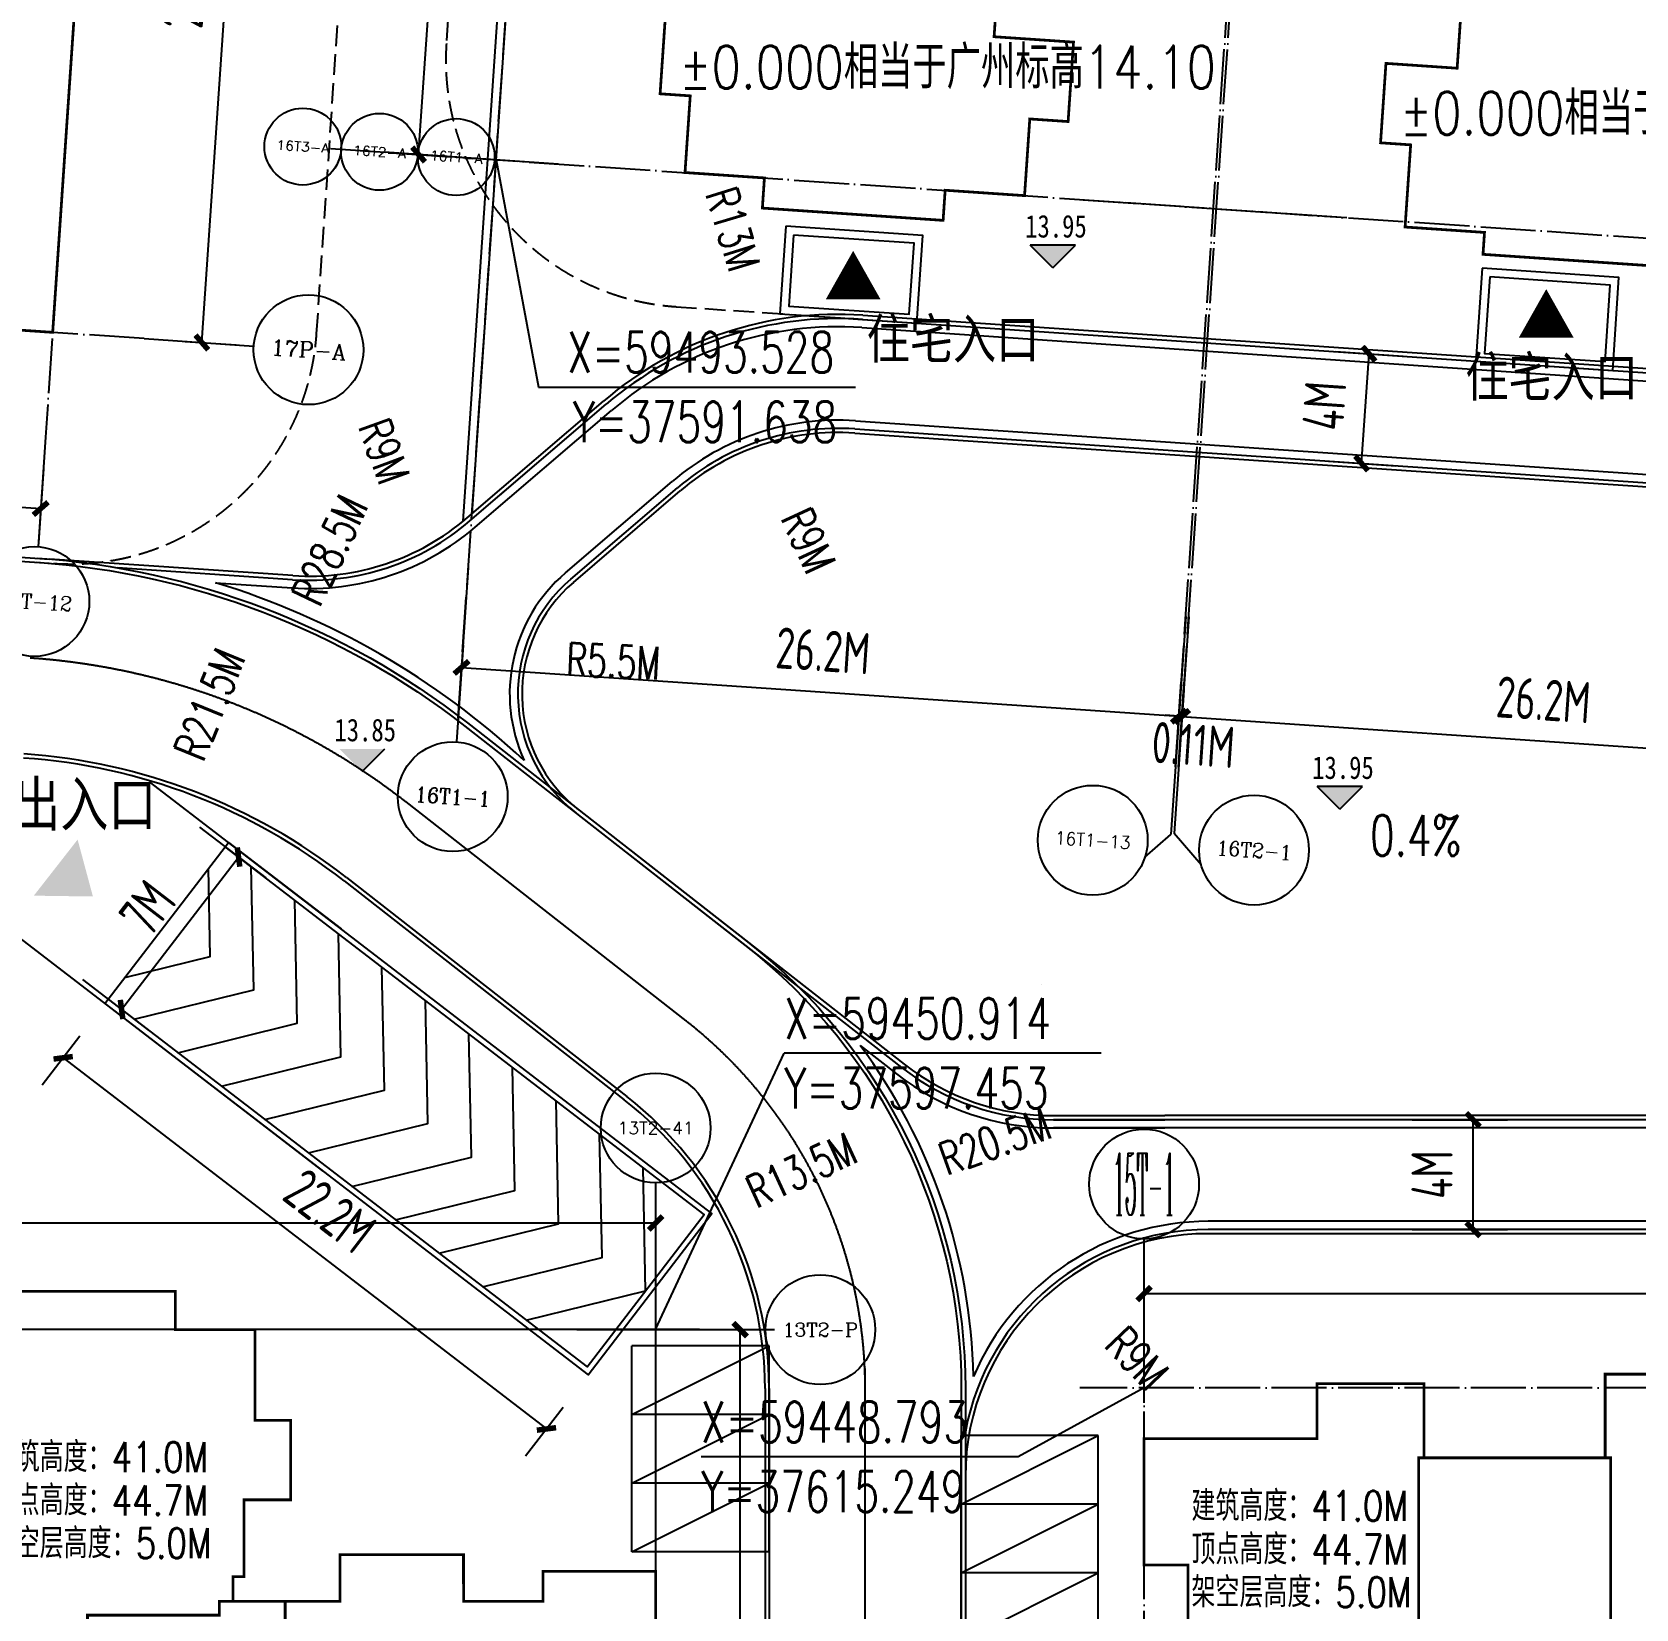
# Model space of a CAD drawing. Extents: x 37173252 to 74842692, y 59158332 to 118813339.
# Drawn here: x 37574732 to 37633168, y 59440741 to 59498179 of the extents above; entities that cross this region are included whole.
import ezdxf
from ezdxf.enums import TextEntityAlignment as Align

# ---------------------------------------------------------------- set-up
doc = ezdxf.new("R2010")
doc.units = 0
doc.header["$LTSCALE"] = 1000
doc.header["$MEASUREMENT"] = 0
for name, pattern in [('ACAD_ISO02W100', [15, 12, -3]), ('ACAD_ISO04W100', [30, 24, -3, 0, -3]), ('DASH', [0.35, 0.25, -0.1]), ('DOTE', [2.42, 2, -0.2, 0.02, -0.2])]:
    doc.linetypes.add(name, pattern=pattern)
for name, color, linetype in [('-1-500室外标高', 4, 'Continuous'), ('0-ROAD', 2, 'Continuous'), ('@YL', 2, 'Continuous'), ('@道路', 6, 'Continuous'), ('Axis', 6, 'Continuous'), ('AXIS_TEXT', 7, 'Continuous'), ('DIM_COOR', 3, 'Continuous'), ('DIM_SYMB', 3, 'Continuous'), ('DL_道路中线_支路网_', 4, 'ACAD_ISO04W100'), ('DL_道路红线_支路网_', 1, 'Continuous'), ('DOTE', 16, 'Continuous'), ('PUB_DIM', 3, 'Continuous'), ('PUB_TEXT', 7, 'Continuous'), ('SHAPE', 161, 'Continuous'), ('入口', 4, 'Continuous'), ('园林路', 61, 'Continuous'), ('地下车库出入口', 6, 'Continuous'), ('屋顶轮廓', 36, 'Continuous'), ('扑救面', 2, 'Continuous'), ('竖向标高', 1, 'Continuous'), ('车位', 40, 'Continuous')]:
    doc.layers.add(name, color=color, linetype=linetype)
doc.styles.add('_TCH_AXIS', font='COMPLEX', dxfattribs={"bigfont": 'GBCBIG'})
doc.styles.add('_TCH_DIM', font='SIMPLEX', dxfattribs={"bigfont": 'GBCBIG'})
doc.styles.add('CHINESE', font='', dxfattribs={"width": 0.8})
doc.styles.add('COMPLEX', font='COMPLEX')
doc.styles.add('DIM_FONT', font='superos.shx', dxfattribs={"width": 0.8, "bigfont": 'haiwenzw.shx'})
doc.styles.add('DIMST', font='', dxfattribs={"width": 0.8})
doc.styles.add('text_zheng', font='simplex.shx', dxfattribs={"width": 0.8, "bigfont": 'hztxt.shx'})
doc.styles.get('CHINESE').set_extended_font_data('NSimSun')
doc.styles.get('DIMST').set_extended_font_data('SimSun')
doc.dimstyles.new('DIMN500', dxfattribs={"dimscale": 5, "dimtxt": 300, "dimasz": 100, "dimexe": 250, "dimexo": 300, "dimgap": 150, "dimtad": 1, "dimdec": 0, "dimzin": 0, "dimdsep": 46, "dimtxsty": 'DIM_FONT', "dimblk": 'ARCHTICK', "dimcen": 0.09, "dimclrt": 7, "dimazin": 2, "dimtfac": 1, "dimtdec": 0, "dimtix": 1, "dimtmove": 2, "dimatfit": 3, "dimldrblk": 'ARCHTICK', "dimfxl": 0, "dimtolj": 1, "dimtzin": 0, "dimarcsym": 0})

# ---------------------------------------------------------------- blocks, each defined once
blk = doc.blocks.new('车位')
at = {"layer": '车位'}
for p, q in [((2126015, 462726), (2126015, 465226)), ((2131015, 465226), (2126015, 465226)), ((2131015, 462726), (2131015, 465226)), ((2131015, 462726), (2126015, 462726))]:
    blk.add_line(p, q, dxfattribs=at)
blk.add_lwpolyline([(2126015, 462726), (2131015, 465226)], dxfattribs=at)
blk = doc.blocks.new('_ArchTick')
at = {"color": 0, "linetype": 'ByBlock', "const_width": 0.4}
blk.add_lwpolyline([(-0.5, -0.5), (0.5, 0.5)], dxfattribs=at)
blk = doc.blocks.new('*D224')
at = {"layer": 'Defpoints', "color": 0}
for p in [(596140, -166671), (527030, -174947), (596140, -174947)]:
    blk.add_point(p, dxfattribs=at)
at = {"layer": 'PUB_DIM', "color": 0, "lineweight": -2}
for p, q in [((527030, -173447), (527030, -165421)), ((596140, -173447), (596140, -165421)), ((527030, -166671), (596140, -166671))]:
    blk.add_line(p, q, dxfattribs=at)
at = {"layer": 'PUB_DIM', "color": 0, "lineweight": -2, "xscale": 500, "yscale": 500, "zscale": 500, "rotation": 180}
blk.add_blockref('_ArchTick', (527030, -166671), dxfattribs=at)
at = {"layer": 'PUB_DIM', "color": 0, "lineweight": -2, "xscale": 500, "yscale": 500, "zscale": 500}
blk.add_blockref('_ArchTick', (596140, -166671), dxfattribs=at)
at = {"layer": 'PUB_DIM', "color": 7, "insert": (561585, -165171), "char_height": 1500, "attachment_point": 5, "style": 'DIM_FONT'}
blk.add_mtext('\\A1;69.1M', dxfattribs=at)
blk = doc.blocks.new('*D226')
at = {"layer": 'Defpoints', "color": 0}
for p in [(591773, -170557), (599219, -170557), (591773, -197057)]:
    blk.add_point(p, dxfattribs=at)
at = {"layer": 'PUB_DIM', "color": 0, "lineweight": -2}
for p, q in [((593273, -170557), (600469, -170557)), ((599219, -197057), (599219, -170557)), ((593273, -197057), (600469, -197057))]:
    blk.add_line(p, q, dxfattribs=at)
at = {"layer": 'PUB_DIM', "color": 0, "lineweight": -2, "xscale": 500, "yscale": 500, "zscale": 500}
for p, rotation in [((599219, -170557), 90), ((599219, -197057), 270)]:
    blk.add_blockref('_ArchTick', p, dxfattribs=dict(at, rotation=rotation))
at = {"layer": 'PUB_DIM', "color": 7, "insert": (597719, -183807), "char_height": 1500, "attachment_point": 5, "rotation": 90, "style": 'DIM_FONT'}
blk.add_mtext('\\A1;26.5M', dxfattribs=at)
blk = doc.blocks.new('_AXISO')
blk.add_circle((0, 0), 0.5)
at = {"layer": 'AXIS_TEXT', "style": 'COMPLEX', "width": 1.041667}
blk.add_attdef('A', text='', height=0.56, dxfattribs=at).set_placement((-0.25, -0.28), (0.25, -0.28), align=Align.FIT)
blk = doc.blocks.new('*D206')
at = {"layer": 'Defpoints', "color": 0}
for p in [(704117, -169984), (657207, -175461), (704117, -175461)]:
    blk.add_point(p, dxfattribs=at)
at = {"layer": 'PUB_DIM', "color": 0, "lineweight": -2}
for p, q in [((657207, -173961), (657207, -168734)), ((704117, -173961), (704117, -168734)), ((657207, -169984), (704117, -169984))]:
    blk.add_line(p, q, dxfattribs=at)
at = {"layer": 'PUB_DIM', "color": 0, "lineweight": -2, "xscale": 500, "yscale": 500, "zscale": 500, "rotation": 180}
blk.add_blockref('_ArchTick', (657207, -169984), dxfattribs=at)
at = {"layer": 'PUB_DIM', "color": 0, "lineweight": -2, "xscale": 500, "yscale": 500, "zscale": 500}
blk.add_blockref('_ArchTick', (704117, -169984), dxfattribs=at)
at = {"layer": 'PUB_DIM', "color": 7, "insert": (680662, -168484), "char_height": 1500, "attachment_point": 5, "style": 'DIM_FONT'}
blk.add_mtext('\\A1;46.9M', dxfattribs=at)
blk = doc.blocks.new('*D236')
at = {"layer": 'Defpoints', "color": 0}
for p in [(808685, -200658), (808575, -202345), (808685, -202345)]:
    blk.add_point(p, dxfattribs=at)
at = {"layer": 'PUB_DIM', "color": 0, "lineweight": -2}
for p, q in [((808575, -200845), (808575, -199408)), ((808685, -200845), (808685, -199408)), ((808575, -200658), (808075, -200658)), ((808575, -200658), (808685, -200658)), ((808685, -200658), (809185, -200658))]:
    blk.add_line(p, q, dxfattribs=at)
at = {"layer": 'PUB_DIM', "color": 0, "lineweight": -2, "xscale": 500, "yscale": 500, "zscale": 500}
blk.add_blockref('_ArchTick', (808575, -200658), dxfattribs=at)
at = {"layer": 'PUB_DIM', "color": 0, "lineweight": -2, "xscale": 500, "yscale": 500, "zscale": 500, "rotation": 180}
blk.add_blockref('_ArchTick', (808685, -200658), dxfattribs=at)
at = {"layer": 'PUB_DIM', "color": 7, "insert": (809169, -201662), "char_height": 1500, "attachment_point": 5, "style": 'DIM_FONT'}
blk.add_mtext('\\A1;0.11M', dxfattribs=at)
blk = doc.blocks.new('*D237')
at = {"layer": 'Defpoints', "color": 0}
for p in [(779546, -164775), (786147, -164775), (786147, -182125)]:
    blk.add_point(p, dxfattribs=at)
at = {"layer": 'PUB_DIM', "color": 0, "lineweight": -2}
for p, q in [((784647, -164775), (778296, -164775)), ((779546, -182125), (779546, -164775)), ((784647, -182125), (778296, -182125))]:
    blk.add_line(p, q, dxfattribs=at)
at = {"layer": 'PUB_DIM', "color": 0, "lineweight": -2, "xscale": 500, "yscale": 500, "zscale": 500}
for p, rotation in [((779546, -164775), 90), ((779546, -182125), 270)]:
    blk.add_blockref('_ArchTick', p, dxfattribs=dict(at, rotation=rotation))
at = {"layer": 'PUB_DIM', "color": 7, "insert": (778046, -173450), "char_height": 1500, "attachment_point": 5, "rotation": 90, "style": 'DIM_FONT'}
blk.add_mtext('\\A1;17.4M', dxfattribs=at)
blk = doc.blocks.new('D9D10lkx')
at = {"layer": 'SHAPE', "const_width": 100}
blk.add_lwpolyline([(570484, -107214), (577084, -107214), (577084, -108613), (579985, -108613), (579984, -111414), (579984, -111914), (581285, -111914), (581285, -114813), (579584, -114814), (579584, -117613), (579184, -117614), (579184, -118514), (583085, -118514), (583085, -116814), (587584, -116814), (587585, -118513), (590484, -118513), (590484, -117414), (594585, -117413), (594585, -123114)], dxfattribs=at)
blk.add_lwpolyline([(581085, -118514), (578685, -118514), (578685, -119014), (573885, -119014), (573885, -124814), (576685, -124814), (576685, -124364), (581085, -124364)], close=True, dxfattribs=at)
blk = doc.blocks.new('D11D12lkx')
at = {"layer": 'SHAPE', "const_width": 100}
blk.add_lwpolyline([(657369, -106982), (657369, -103682), (655769, -103682), (655769, -99082), (662069, -99082), (662069, -97082), (665969, -97082), (665969, -99782), (672569, -99782), (672569, -96732), (677269, -96732)], dxfattribs=at)
blk.add_lwpolyline([(672769, -106532), (665769, -106532), (665769, -99782), (672769, -99782)], close=True, dxfattribs=at)
blk = doc.blocks.new('D13D14D15lkx')
at = {"layer": 'SHAPE', "const_width": 100}
for points in [[(795704, -98605), (795704, -101005), (798604, -101005), (798604, -103905), (797204, -103905), (797204, -106705), (794304, -106705), (794304, -107805), (787704, -107805), (787704, -106705), (784804, -106705), (784804, -104405), (784804, -103905), (783704, -103905), (783704, -101005)], [(812614, -98605), (812614, -101005), (810014, -101005), (810014, -103905), (811114, -103905), (811114, -106905), (814014, -106905), (814014, -107705), (820614, -107705), (820614, -106905), (823514, -106905), (823514, -104405), (823514, -103905), (824614, -103905), (824614, -101005), (822014, -101005), (822014, -98605)]]:
    blk.add_lwpolyline(points, dxfattribs=at)
blk = doc.blocks.new('*D243')
at = {"layer": 'Defpoints', "color": 0}
for p in [(1619160, 840887), (1670360, 840887), (1670360, 837940)]:
    blk.add_point(p, dxfattribs=at)
at = {"layer": 'PUB_DIM', "color": 0, "lineweight": -2}
for p, q in [((1619160, 839387), (1619160, 836690)), ((1670360, 839387), (1670360, 836690)), ((1619160, 837940), (1670360, 837940))]:
    blk.add_line(p, q, dxfattribs=at)
at = {"layer": 'PUB_DIM', "color": 0, "lineweight": -2, "xscale": 500, "yscale": 500, "zscale": 500, "rotation": 180}
blk.add_blockref('_ArchTick', (1619160, 837940), dxfattribs=at)
at = {"layer": 'PUB_DIM', "color": 0, "lineweight": -2, "xscale": 500, "yscale": 500, "zscale": 500}
blk.add_blockref('_ArchTick', (1670360, 837940), dxfattribs=at)
at = {"layer": 'PUB_DIM', "color": 7, "insert": (1644760, 839440), "char_height": 1500, "attachment_point": 5, "style": 'DIM_FONT'}
blk.add_mtext('\\A1;51200', dxfattribs=at)
blk = doc.blocks.new('*D244')
at = {"layer": 'Defpoints', "color": 0}
for p in [(1673703, 870473), (1675808, 870473), (1673703, 844373)]:
    blk.add_point(p, dxfattribs=at)
at = {"layer": 'PUB_DIM', "color": 0, "lineweight": -2}
for p, q in [((1675203, 870473), (1677058, 870473)), ((1675808, 844373), (1675808, 870473)), ((1675203, 844373), (1677058, 844373))]:
    blk.add_line(p, q, dxfattribs=at)
at = {"layer": 'PUB_DIM', "color": 0, "lineweight": -2, "xscale": 500, "yscale": 500, "zscale": 500}
for p, rotation in [((1675808, 870473), 90), ((1675808, 844373), 270)]:
    blk.add_blockref('_ArchTick', p, dxfattribs=dict(at, rotation=rotation))
at = {"layer": 'PUB_DIM', "color": 7, "insert": (1674308, 857423), "char_height": 1500, "attachment_point": 5, "rotation": 90, "style": 'DIM_FONT'}
blk.add_mtext('\\A1;26100', dxfattribs=at)
blk = doc.blocks.new('*D136')
at = {"layer": 'Defpoints', "color": 0}
for p in [(37623510, 59458560), (37627238, 59458560), (37623510, 59454560)]:
    blk.add_point(p, dxfattribs=at)
at = {"layer": 'PUB_DIM', "color": 0, "lineweight": -2}
for p, q in [((37625010, 59458560), (37628488, 59458560)), ((37627238, 59454560), (37627238, 59458560)), ((37625010, 59454560), (37628488, 59454560))]:
    blk.add_line(p, q, dxfattribs=at)
at = {"layer": 'PUB_DIM', "color": 0, "lineweight": -2, "xscale": 500, "yscale": 500, "zscale": 500}
for p, rotation in [((37627238, 59458560), 90), ((37627238, 59454560), 270)]:
    blk.add_blockref('_ArchTick', p, dxfattribs=dict(at, rotation=rotation))
at = {"layer": 'PUB_DIM', "color": 7, "insert": (37625738, 59456560), "char_height": 1500, "attachment_point": 5, "rotation": 90, "style": 'DIM_FONT'}
blk.add_mtext('\\A1;4M', dxfattribs=at)
blk = doc.blocks.new('*D138')
at = {"layer": 'Defpoints', "color": 0}
for p in [(37620739, 59486643), (37623444, 59486459), (37620467, 59482652)]:
    blk.add_point(p, dxfattribs=at)
at = {"layer": 'PUB_DIM', "color": 0, "lineweight": -2}
for p, q in [((37622235, 59486541), (37624691, 59486374)), ((37623172, 59482468), (37623444, 59486459)), ((37621964, 59482550), (37624419, 59482383))]:
    blk.add_line(p, q, dxfattribs=at)
at = {"layer": 'PUB_DIM', "color": 0, "lineweight": -2, "xscale": 500, "yscale": 500, "zscale": 500}
for p, rotation in [((37623444, 59486459), 86.1084515952832), ((37623172, 59482468), 266.1084515952832)]:
    blk.add_blockref('_ArchTick', p, dxfattribs=dict(at, rotation=rotation))
at = {"layer": 'PUB_DIM', "color": 7, "insert": (37621811, 59484565), "char_height": 1500, "attachment_point": 5, "rotation": 86.10845, "style": 'DIM_FONT'}
blk.add_mtext('\\A1;4M', dxfattribs=at)
blk = doc.blocks.new('*D142')
at = {"layer": 'Defpoints', "color": 0}
for p in [(37577382, 59462793), (37594991, 59449273), (37593474, 59447297)]:
    blk.add_point(p, dxfattribs=at)
at = {"layer": 'PUB_DIM', "color": 0, "lineweight": -2}
for p, q in [((37576469, 59461603), (37575104, 59459825)), ((37575865, 59460817), (37593474, 59447297)), ((37594077, 59448083), (37592713, 59446306))]:
    blk.add_line(p, q, dxfattribs=at)
at = {"layer": 'PUB_DIM', "color": 0, "lineweight": -2, "xscale": 500, "yscale": 500, "zscale": 500}
for p, rotation in [((37575865, 59460817), 142.4837119696196), ((37593474, 59447297), 322.4837119696196)]:
    blk.add_blockref('_ArchTick', p, dxfattribs=dict(at, rotation=rotation))
at = {"layer": 'PUB_DIM', "color": 7, "insert": (37585583, 59455247), "char_height": 1500, "attachment_point": 5, "rotation": 322.48371, "style": 'DIM_FONT'}
blk.add_mtext('\\A1;22.2M', dxfattribs=at)
blk = doc.blocks.new('*D223')
at = {"layer": 'Defpoints', "color": 0}
for p in [(37579642, 59470135), (37582255, 59468128), (37575379, 59464583)]:
    blk.add_point(p, dxfattribs=at)
at = {"layer": 'PUB_DIM', "color": 0, "lineweight": -2}
for p, q in [((37580832, 59469222), (37583247, 59467367)), ((37577993, 59462576), (37582255, 59468128)), ((37576569, 59463669), (37578984, 59461815))]:
    blk.add_line(p, q, dxfattribs=at)
at = {"layer": 'PUB_DIM', "color": 0, "lineweight": -2, "xscale": 500, "yscale": 500, "zscale": 500}
for p, rotation in [((37582255, 59468128), 52.483711971913), ((37577993, 59462576), 232.483711971913)]:
    blk.add_blockref('_ArchTick', p, dxfattribs=dict(at, rotation=rotation))
at = {"layer": 'PUB_DIM', "color": 7, "insert": (37578934, 59466266), "char_height": 1500, "attachment_point": 5, "rotation": 52.48371, "style": 'DIM_FONT'}
blk.add_mtext('\\A1;7M', dxfattribs=at)
blk = doc.blocks.new('gdzh')
at = {"layer": 'PUB_TEXT', "style": 'text_zheng', "width": 0.8}
for s, p in [('建筑高度：41.0M', (37262343, 59367742)), ('顶点高度：44.7M', (37262343, 59366162)), ('架空层高度：5.0M', (37262343, 59364600))]:
    blk.add_text(s, height=1093.1, dxfattribs=at).set_placement(p)
blk = doc.blocks.new('D9D10dwzx')
at = {"layer": 'DOTE', "linetype": 'DOTE', "ltscale": 1000}
for p, q in [((596139.5, -167613.7), (596139.5, -200601.7)), ((597738.5, -170557), (525631.8, -170557))]:
    blk.add_line(p, q, dxfattribs=at)
at = {"layer": 'PUB_DIM'}
for p, q in [((596139.6, -167613.7), (596139.6, -165213.7)), ((597737.5, -170557), (600137.5, -170557))]:
    blk.add_line(p, q, dxfattribs=at)
for centre in [(596139.6, -163213.7), (602137.5, -170557)]:
    blk.add_circle(centre, 2000, dxfattribs=at)
at = {"layer": 'AXIS_TEXT', "style": '_TCH_AXIS'}
for s, height, p, p2 in [('13T2-41', 449.89, (594757.8, -163438.6), (597521.4, -163438.6)), ('13T2-P', 498.79, (600759.9, -170806.4), (603515.1, -170806.4))]:
    blk.add_text(s, height=height, dxfattribs=at).set_placement(p, p2, align=Align.FIT)
at = {"layer": 'PUB_DIM'}
for p1, p2, distance, text, picture, middle in [((527029.7, -174947.4), (596139.6, -174947.4), 8276.4, '69.1M', '*D224', (561584.6, -165171)), ((591773.2, -197057), (591773.2, -170557), -7446.1, '26.5M', '*D226', (597719.2, -183807))]:
    dim = blk.add_aligned_dim(p1=p1, p2=p2, distance=distance, text=text, dimstyle='DIMN500', dxfattribs=at)
    dim.commit()
    dim.dimension.update_dxf_attribs({"geometry": picture, "text_midpoint": middle})
blk = doc.blocks.new('D11D12dwzx')
at = {"layer": 'DOTE', "linetype": 'DOTE'}
for p, q in [((657207.1, -200480.2), (657207.1, -169671.9)), ((719513.4, -173418.9), (654863.4, -173418.9))]:
    blk.add_line(p, q, dxfattribs=at)
at = {"layer": 'PUB_DIM'}
blk.add_line((657207.1, -169671.9), (657207.1, -167995.2), dxfattribs=at)
ref = blk.add_blockref('_AXISO', (657207.1, -165995.2), dxfattribs=dict(at, xscale=4000, yscale=4000, zscale=4000))
ref.add_attrib('A', '15T-1', dxfattribs={"layer": 'AXIS_TEXT', "height": 2262.74, "style": '_TCH_AXIS', "width": 0.235955}).set_placement((656075.8, -167126.6), (658338.5, -167126.6), align=Align.FIT)
dim = blk.add_aligned_dim(p1=(657207.1, -175460.9), p2=(704117.5, -175460.9), distance=5477, text='46.9M', dimstyle='DIMN500', dxfattribs=at)
dim.commit()
dim.dimension.update_dxf_attribs({"geometry": '*D206', "text_midpoint": (680662.3, -168483.9)})
blk = doc.blocks.new('D13D14D15dwzx')
at = {"layer": 'DOTE', "linetype": 'DOTE'}
for p, q in [((782375.4, -202508.3), (782375.4, -161313)), ((808575.4, -202508.3), (808575.4, -161313)), ((808685.4, -202508.3), (808685.4, -161456.9)), ((776328, -182124.6), (813441, -182124.6)), ((803819.7, -182124.6), (839751, -182124.6))]:
    blk.add_line(p, q, dxfattribs=at)
at = {"layer": 'PUB_DIM'}
for p, q in [((778519.7, -182124.8), (782320.9, -182124.6)), ((782375.4, -197016.6), (782375.4, -201908)), ((808575.4, -197016.6), (808575.4, -201908)), ((808685.4, -197016.6), (808685.4, -201908)), ((782375.4, -199844.7), (782375.4, -203379)), ((808575.4, -199844.7), (808575.4, -204979)), ((808685.4, -199700.8), (808685.4, -204938.7)), ((782375.4, -200658), (808575.4, -200658)), ((808685.4, -200658), (834885.4, -200658)), ((807687.4, -205866.9), (808575.4, -204979)), ((809747, -206000.3), (808685.4, -204938.7))]:
    blk.add_line(p, q, dxfattribs=at)
for centre, radius in [((775320.9, -182124.8), 1400), ((778120.9, -182124.8), 1400), ((780920.9, -182124.8), 1400), ((811634.4, -205338.7), 2000), ((782375.4, -205379), 2000), ((805747.9, -205379), 2000)]:
    blk.add_circle(centre, radius, dxfattribs=at)
at = {"layer": 'PUB_DIM', "xscale": 500, "yscale": 500, "zscale": 500, "rotation": 180}
for p in [(782375.4, -200658), (808685.4, -200658)]:
    blk.add_blockref('_ArchTick', p, dxfattribs=at)
at = {"layer": 'PUB_DIM', "xscale": 500, "yscale": 500, "zscale": 500}
blk.add_blockref('_ArchTick', (808575.4, -200658), dxfattribs=at)
at = {"layer": 'AXIS_TEXT', "style": '_TCH_AXIS'}
for s, height, p, p2 in [('16T3-A', 346.26, (774356.3, -182297.9), (776285.5, -182297.9)), ('16T2-A', 343.42, (777156.1, -182296.5), (779085.8, -182296.5)), ('16T1-A', 358.12, (779957.4, -182303.9), (781884.4, -182303.9)), ('16T1-1', 554.2, (781003, -205656.1), (783747.7, -205656.1)), ('16T2-1', 529.71, (810259.6, -205603.6), (813009.1, -205603.6)), ('16T1-13', 467.54, (804367.5, -205612.8), (807128.2, -205612.8))]:
    blk.add_text(s, height=height, dxfattribs=at).set_placement(p, p2, align=Align.FIT)
at = {"layer": 'PUB_DIM', "color": 7, "char_height": 1500, "attachment_point": 5, "style": 'DIM_FONT'}
for insert in [(795475.4, -199158), (821785.4, -199158)]:
    blk.add_mtext('\\A1;26.2M', dxfattribs=dict(at, insert=insert))
at = {"layer": 'PUB_DIM'}
dim = blk.add_aligned_dim(p1=(786146.6, -182124.6), p2=(786146.6, -164774.6), distance=6601.1, text='17.4M', dimstyle='DIMN500', dxfattribs=at)
dim.commit()
dim.dimension.update_dxf_attribs({"geometry": '*D237', "text_midpoint": (778045.6, -173449.6)})
dim = blk.add_linear_dim(base=(808685.4, -200658), p1=(808575.4, -202344.7), p2=(808685.4, -202344.7), angle=0, text='0.11M', dimstyle='DIMN500', dxfattribs=at)
dim.commit()
dim.dimension.update_dxf_attribs({"geometry": '*D236', "text_midpoint": (809168.7, -201662.3), "dimtype": 129})
blk = doc.blocks.new('DG1-20140317')
at = {"layer": 'Axis'}
for p, q in [((1673702.7, 844373.4), (1677702.7, 844373.4)), ((1670360.4, 840547.9), (1670360.4, 836547.9))]:
    blk.add_line(p, q, dxfattribs=at)
blk.add_circle((1679702.7, 844373.4), 2000, dxfattribs=at)
at = {"layer": 'DOTE', "linetype": 'DOTE'}
for p, q in [((1670360.4, 873194.6), (1670360.4, 840547.9)), ((1673702.7, 844373.4), (1615943.9, 844373.4))]:
    blk.add_line(p, q, dxfattribs=at)
at = {"layer": 'SHAPE', "const_width": 100}
for points in [[(1668760.4, 870974.8), (1670360.4, 870974.8), (1670360.4, 844373.4), (1619160.4, 844373.4), (1619160.4, 870974.8), (1620760.4, 870974.8)], [(1670360.4, 870974.8), (1670360.4, 844373.4)]]:
    blk.add_lwpolyline(points, dxfattribs=at)
at = {"layer": 'Axis'}
ref = blk.add_blockref('_AXISO', (1670360.4, 834547.9), dxfattribs=dict(at, xscale=4000, yscale=4000, zscale=4000))
ref.add_attrib('A', '17T-12', dxfattribs={"layer": 'AXIS_TEXT', "height": 529.71, "style": '_TCH_AXIS'}).set_placement((1668985.7, 834283), (1671735.1, 834283), align=Align.FIT)
at = {"layer": 'AXIS_TEXT', "style": '_TCH_AXIS'}
blk.add_text('17P-A', height=569.99, dxfattribs=at).set_placement((1678332, 844088.4), (1681073.4, 844088.4), align=Align.FIT)
at = {"layer": 'PUB_DIM'}
for p1, p2, distance, picture, middle in [((1673702.7, 844373.4), (1673702.7, 870473.5), -2105.4, '*D244', (1674308.1, 857423.4)), ((1619160.4, 840886.7), (1670360.4, 840886.7), -2946.4, '*D243', (1644760.4, 839440.3))]:
    dim = blk.add_aligned_dim(p1=p1, p2=p2, distance=distance, dimstyle='DIMN500', dxfattribs=at)
    dim.commit()
    dim.dimension.update_dxf_attribs({"geometry": picture, "text_midpoint": middle})

msp = doc.modelspace()

# ---------------------------------------------------------------- hatches: boundary and pattern name
at = {"layer": '-1-500室外标高'}
for points in [[(37611920.58, 59489595.15), (37612745.58, 59490420.15), (37611095.58, 59490420.15)], [(37586754.05, 59471245.26), (37587579.05, 59472070.26), (37585929.05, 59472070.26)], [(37622378.47, 59469875.06), (37623203.47, 59470700.06), (37621553.47, 59470700.06)]]:
    msp.add_hatch(color=113, dxfattribs=at).paths.add_polyline_path(points)
at = {"layer": '竖向标高', "linetype": 'ACAD_ISO02W100', "ltscale": 0.5}
msp.add_hatch(color=160, dxfattribs=at).paths.add_polyline_path([(37576391.87, 59468765.09), (37574795.95, 59466721.79), (37576948.85, 59466691.56)])

# ---------------------------------------------------------------- linework, layer by layer
at = {"layer": '-1-500室外标高', "color": 113}
for p, q in [((37611920.58, 59489595.15), (37611095.58, 59490420.15)), ((37612745.58, 59490420.15), (37611095.58, 59490420.15)), ((37611920.58, 59489595.15), (37612745.58, 59490420.15)), ((37586754.05, 59471245.26), (37587579.05, 59472070.26)), ((37622378.47, 59469875.06), (37621553.47, 59470700.06)), ((37623203.47, 59470700.06), (37621553.47, 59470700.06)), ((37622378.47, 59469875.06), (37623203.47, 59470700.06))]:
    msp.add_line(p, q, dxfattribs=at)
at = {"layer": '0-ROAD', "color": 96}
msp.add_line((37611522.03, 59463496.94), (37611522.03, 59463499.95), dxfattribs=at)
at = {"layer": '@YL'}
for p, q in [((37604986.6, 59487714.15), (37641900.71, 59485203.07)), ((37591768.42, 59481298.38), (37595652.63, 59484621.83)), ((37604715.13, 59483723.38), (37641629.23, 59481212.3)), ((37594356.91, 59478248.79), (37598253.15, 59481582.54)), ((37641076.65, 59458559.96), (37611951.14, 59458559.96, 0)), ((37641076.65, 59454559.96), (37617587.27, 59454559.96, 0))]:
    msp.add_line(p, q, dxfattribs=at)
at = {"layer": '@YL', "color": 8}
for p, q in [((37604996.78, 59487863.81), (37641910.89, 59485352.73)), ((37604966.24, 59487414.85), (37641880.34, 59484903.76)), ((37604735.49, 59484022.68), (37641668.35, 59481510.48)), ((37594161.87, 59478476.74), (37598058.11, 59481810.49)), ((37581419.03, 59478121.29), (37584203.43, 59477931.88)), ((37641076.65, 59458259.96), (37611951.14, 59458259.96, 0)), ((37641076.65, 59454859.96), (37617587.27, 59454859.96, 0)), ((37641076.65, 59454409.96), (37617587.27, 59454409.96, 0))]:
    msp.add_line(p, q, dxfattribs=at)
msp.add_lwpolyline([(37590442.36, 59480363.86), (37592199.9, 59506219.08)], dxfattribs=at)
at = {"layer": '@YL'}
for points in [[(37590761.43, 59480634.17), (37592499.21, 59506198.73)], [(37602196.58, 59491104.21), (37601980.18, 59487918.66), (37606968.64, 59487579.33), (37607185.09, 59490765.33), (37602196.58, 59491104.21)], [(37627562.2, 59489580.44), (37627332.11, 59486193.87), (37632320.61, 59485854.99), (37632550.71, 59489241.56), (37627562.2, 59489580.44)], [(37584223.79, 59478231.19), (37577848.72, 59478664.85)]]:
    msp.add_lwpolyline(points, dxfattribs=at)
at = {"layer": '@YL', "color": 8}
msp.add_lwpolyline([(37602475.56, 59490784.56), (37602299.82, 59488197.61), (37606689.66, 59487899), (37606865.44, 59490486.35)], close=True, dxfattribs=at)
at = {"layer": '@YL'}
msp.add_lwpolyline([(37627841.18, 59489260.8), (37627651.76, 59486472.85), (37632041.64, 59486174.63), (37632231.06, 59488962.58)], close=True, dxfattribs=at)
for points in [[(37584223.79, 59478231.19), (37584223.79, 59478231.19, 0.19638659), (37590685.77, 59480372.02), (37595652.63, 59484621.83)], [(37596404.74, 59468284.04), (37606410.6, 59460467.54, 0.16732769), (37611951.14, 59458559.96), (37616006.41, 59458559.96)]]:
    msp.add_lwpolyline(points, format="xyb", dxfattribs=at)
at = {"layer": '@YL', "color": 8}
for points in [[(37584233.97, 59478380.84, 0.19638659), (37590588.25, 59480486), (37595555.11, 59484735.81)], [(37584203.43, 59477931.88, 0.19638659), (37590880.81, 59480144.08), (37595847.67, 59484393.89)], [(37604900.62, 59461266.44), (37606225.92, 59460231.13, 0.16732769), (37611951.14, 59458259.96), (37616006.41, 59458259.96)]]:
    msp.add_lwpolyline(points, format="xyb", dxfattribs=at)
for centre, radius, start, end in [((37604104.32, 59474744.13), 13150, 86.1084516, 130.5513506), ((37604104.32, 59474744.13), 12700, 86.1084516, 130.5513506), ((37604104.32, 59474744.13), 9300, 86.1084516, 130.5513506), ((37572957.5, 59450435.46), 28950, 47.0974755, 73.0054431), ((37597932.62, 59474069.76), 5800, 130.5513503, 204.7480801), ((37588087.27, 59448767.89), 20950, 1.2038034, 36.6260118), ((37617587.27, 59445559.96, 0), 9300, 90, 156.9044589), ((37617587.27, 59445559.96, 0), 8850, 90, 180)]:
    msp.add_arc(centre, radius, start, end, dxfattribs=at)
at = {"layer": '@YL'}
for centre, radius, start, end in [((37604104.32, 59474744.13), 13000, 86.1084516, 130.5513506), ((37604104.32, 59474744.13), 9000, 86.1084516, 130.5513506), ((37597932.62, 59474069.76), 5500, 130.5513503, 232.0033251), ((37617587.27, 59445559.96, 0), 9000, 90, 169.5246862)]:
    msp.add_arc(centre, radius, start, end, dxfattribs=at)
at = {"layer": '@道路'}
msp.add_lwpolyline([(37555891.6, 59473156.84), (37562107.95, 59472730.36, -0.14762945), (37566702.54, 59470992.32), (37585330.35, 59456690.29)], format="xyb", dxfattribs=at)
for points in [[(37581888.86, 59468662.12), (37579007.78, 59470874.15)], [(37581888.86, 59468662.12), (37585992.2, 59465511.66)], [(37577382.36, 59462792.59), (37585330.35, 59456690.29)]]:
    msp.add_lwpolyline(points, dxfattribs=at)
at = {"layer": 'DIM_COOR', "color": 3}
for p, q in [((37591637.9, 59493527.98), (37593187.32, 59485249.8)), ((37593187.32, 59485249.8), (37604737.32, 59485249.8)), ((37597452.54, 59450914.27), (37602139.46, 59460981.72)), ((37613689.46, 59460981.72), (37602139.46, 59460981.72)), ((37615248.81, 59448793.33), (37610662.32, 59446282.58)), ((37610662.32, 59446282.58), (37599112.32, 59446282.58))]:
    msp.add_line(p, q, dxfattribs=at)
at = {"layer": 'DIM_SYMB'}
msp.add_lwpolyline([(37627403.85, 59468916.16, 0, 0, 0), (37631404.84, 59468916.16, 400, 0, 0), (37632904.84, 59468916.16, 0, 0, 0)], format="xyseb", dxfattribs=at)
at = {"layer": 'DL_道路中线_支路网_', "color": 8}
for p, q in [((37588347.9, 59470136.62), (37598552.73, 59462164.68)), ((37605071.71, 59449494.88), (37605087.27, 59333215.99, 0))]:
    msp.add_line(p, q, dxfattribs=at)
for centre, radius, start, end in [((37572957.5, 59450435.46), 25000, 52.0033251, 86.0752545), ((37588087.27, 59448767.89), 17000, 0, 52.0033251)]:
    msp.add_arc(centre, radius, start, end, dxfattribs=at)
at = {"layer": 'DL_道路红线_支路网_', "color": 8}
for p, q in [((37604704.95, 59483573.72), (37641644.85, 59481061.09)), ((37533217.45, 59481851.24), (37575362.33, 59478984.33)), ((37594454.43, 59478134.82), (37598350.67, 59481468.57)), ((37586100.9, 59467260.25), (37596305.74, 59459288.31)), ((37641076.65, 59458709.96), (37616006.41, 59458709.96)), ((37601437.27, 59448767.89), (37601437.27, 59389803.77))]:
    msp.add_line(p, q, dxfattribs=at)
at = {"layer": 'DL_道路红线_支路网_', "color": 4}
for p, q in [((37586193.24, 59467378.46), (37596398.08, 59459406.52)), ((37601587.27, 59448767.89), (37601587.27, 59389803.77))]:
    msp.add_line(p, q, dxfattribs=at)
msp.add_lwpolyline([(37533207.27, 59481701.58), (37575352.15, 59478834.68)], dxfattribs=at)
at = {"layer": 'DL_道路红线_支路网_', "color": 4, "elevation": 0}
msp.add_lwpolyline([(37574908.22, 59478868.62, -0.14977188), (37590502.55, 59472894.79), (37600707.39, 59464922.85, -0.23088347), (37608587.27, 59448767.89), (37608587.27, 59389803.77)], format="xyb", dxfattribs=at)
at = {"layer": 'DL_道路红线_支路网_', "color": 8, "elevation": 0}
msp.add_lwpolyline([(37574918.49, 59479018.27, -0.14977188), (37590594.89, 59473012.99), (37600799.73, 59465041.05, -0.23088347), (37608737.27, 59448767.89), (37608737.27, 59377465.35)], format="xyb", dxfattribs=at)
at = {"layer": 'DL_道路红线_支路网_', "color": 8}
msp.add_lwpolyline([(37584233.97, 59478380.84), (37575362.33, 59478984.33)], dxfattribs=at)
msp.add_lwpolyline([(37596497.08, 59468402.25), (37606502.95, 59460585.75, 0.16732769), (37611951.14, 59458709.96), (37616006.41, 59458709.96)], format="xyb", dxfattribs=at)
for centre, radius, start, end in [((37604104.32, 59474744.13), 8850, 86.1084516, 130.5513506), ((37597932.62, 59474069.76), 5350, 130.5513503, 232.0033251), ((37572957.5, 59450435.46), 21350, 52.0033251, 86.0752545), ((37588087.27, 59448767.89), 13350, 0, 52.0033251)]:
    msp.add_arc(centre, radius, start, end, dxfattribs=at)
at = {"layer": 'DL_道路红线_支路网_', "color": 4}
for centre, radius, start, end in [((37572957.5, 59450435.46), 21500, 52.0033251, 86.0752545), ((37588087.27, 59448767.89), 13500, 0, 52.0033251)]:
    msp.add_arc(centre, radius, start, end, dxfattribs=at)
at = {"layer": 'PUB_DIM'}
for points in [[(37598644.46, 59492524.73, 0, 0, 0), (37600053.45, 59487936.19, 264, 0, 0), (37600288.28, 59487171.43, 0, 0, 0)], [(37585992.47, 59484013.67, 0, 0, 0), (37587627.11, 59479500.58, 264, 0, 0), (37587899.54, 59478748.4, 0, 0, 0)], [(37602664.26, 59477824.1, 0, 0, 0), (37600631.25, 59482172.31, 264, 0, 0), (37600292.42, 59482897.01, 0, 0, 0)], [(37587697.43, 59481185.17, 0, 0, 0), (37585622.6, 59476856.76, 264, 0, 0), (37585276.8, 59476135.36, 0, 0, 0)], [(37583140.67, 59475549.46, 0, 0, 0), (37581337.01, 59471101.23, 264, 0, 0), (37581036.4, 59470359.85, 0, 0, 0)], [(37598032.52, 59474065.24, 0, 0, 0), (37593237.42, 59474282.07, 264, 0, 0), (37592438.23, 59474318.21, 0, 0, 0)], [(37612636.23, 59457631.21, 0, 0, 0), (37608121.48, 59456001.17, 264, 0, 0), (37607369.02, 59455729.5, 0, 0, 0)], [(37605440.81, 59456746.89, 0, 0, 0), (37601079.71, 59454741.7, 264, 0, 0), (37600352.86, 59454407.5, 0, 0, 0)], [(37615239.04, 59448018.79, 0, 0, 0), (37611923.89, 59451490.07, 264, 0, 0), (37611371.37, 59452068.62, 0, 0, 0)]]:
    msp.add_lwpolyline(points, format="xyseb", dxfattribs=at)
at = {"layer": '入口'}
for points in [[(37604648.33, 59490209.64, 0, 2000, 0), (37604648.33, 59488438.34, 2000, 2000, 0)], [(37629900.35, 59488816.27, 0, 2000, 0), (37629900.35, 59487044.98, 2000, 2000, 0)]]:
    msp.add_lwpolyline(points, format="xyseb", dxfattribs=at)
at = {"layer": '园林路'}
for points in [[(37578113.15, 59463744.4), (37581221.97, 59464509.38), (37581158.08, 59467710.3)], [(37578455.97, 59462220.44), (37582808.33, 59463291.4), (37582718.88, 59467772.7)], [(37580042.33, 59461002.46), (37584394.69, 59462073.43), (37584305.24, 59466554.73)], [(37581628.7, 59459784.49), (37585981.05, 59460855.46), (37585891.6, 59465336.75)], [(37583215.06, 59458566.52), (37587567.41, 59459637.48), (37587477.96, 59464118.78)], [(37584801.42, 59457348.54), (37589153.78, 59458419.51), (37589064.32, 59462900.8)], [(37586387.78, 59456130.57), (37590740.14, 59457201.54), (37590650.69, 59461682.83)], [(37587974.14, 59454912.59), (37592326.5, 59455983.56), (37592237.05, 59460464.86)], [(37589560.5, 59453694.62), (37593912.86, 59454765.59), (37593823.41, 59459246.88)], [(37591146.86, 59452476.65), (37595499.22, 59453547.61), (37595409.77, 59458028.91)], [(37592733.22, 59451258.67), (37597085.58, 59452329.64), (37596996.13, 59456810.93)]]:
    msp.add_lwpolyline(points, dxfattribs=at)
at = {"layer": '地下车库出入口'}
for points in [[(37577382.36, 59462792.59), (37581888.86, 59468662.12)], [(37577382.36, 59462792.59), (37594990.96, 59449273.08), (37599497.47, 59455142.61), (37581888.86, 59468662.12)], [(37577504.16, 59462951.22), (37594954.12, 59449553.51), (37599217.03, 59455105.77), (37581767.07, 59468503.48)]]:
    msp.add_lwpolyline(points, dxfattribs=at)
at = {"layer": '扑救面', "color": 8, "linetype": 'DASH', "ltscale": 3}
for points in [[(37575509.1, 59478824), (37575509.1, 59478824, 0.41421356), (37585099.17, 59487192.44), (37587980.06, 59529543.01)], [(37590099.59, 59501763.3), (37589827.69, 59497766.14, 0.41421356), (37598196.12, 59488176.08), (37604986.04, 59487714.19)]]:
    msp.add_lwpolyline(points, format="xyb", dxfattribs=at)

# ---------------------------------------------------------------- block references
for name, p, rotation in [('DG1-20140317', (35851707.85, 58758084.75), 356.1115885327925), ('D13D14D15dwzx', (36823426.36, 59728331.24), 356.1084379013189)]:
    msp.add_blockref(name, p, dxfattribs=dict(rotation=rotation))
for name, p in [('D11D12dwzx', (36958041.66, 59622212.21)), ('D9D10dwzx', (37001313.01, 59621471.3)), ('D9D10lkx', (37002867.86, 59559527.85)), ('gdzh', (310915.52, 77984.25)), ('gdzh', (354629.99, 76202.35))]:
    msp.add_blockref(name, p)
at = {"layer": '屋顶轮廓', "rotation": 356.1102764197749}
msp.add_blockref('D13D14D15lkx', (36822764.07, 59652759.71), dxfattribs=at)
at = {"layer": '屋顶轮廓'}
msp.add_blockref('D11D12lkx', (36959479.41, 59546025.57), dxfattribs=at)
at = {"layer": '车位', "rotation": 359.9991256950881}
for p in [(35470564.84, 58985129.68), (35470564.84, 58982629.68), (35482558.13, 58981866.62, 0), (35470565.18, 58980129.87), (35482558.09, 58979366.62, 0), (35482558.05, 58976866.62, 0)]:
    msp.add_blockref('车位', p, dxfattribs=at)

# ---------------------------------------------------------------- texts
at = {"layer": '-1-500室外标高', "color": 113, "style": 'DIMST', "width": 0.8}
for s, p in [('13.95', (37610914.86, 59490695.15)), ('13.85', (37585748.33, 59472345.26)), ('13.95', (37621372.76, 59470975.06))]:
    msp.add_text(s, height=825, dxfattribs=at).set_placement(p)
at = {"layer": 'PUB_DIM', "color": 7, "style": '_TCH_DIM', "width": 0.705882}
for s, rotation, p in [('R13M', 287.0700613, (37599244.62, 59492290.59)), ('R9M', 289.9103306, (37586603.5, 59483809.55)), ('R28.5M', 64.3891845, (37585219.09, 59477183.26)), ('R9M', 295.0585657, (37601986.63, 59480465.74)), ('R5.5M', 357.4109464, (37594179.29, 59474744.99)), ('R21.5M', 67.9285362, (37580974.23, 59471550.47)), ('R20.5M', 19.8519347, (37608062.85, 59456516.92)), ('R13.5M', 24.6925164, (37601123.15, 59455317.49)), ('R9M', 313.6819815, (37613753.29, 59450305.7))]:
    msp.add_text(s, height=1190, rotation=rotation, dxfattribs=at).set_placement(p)
at = {"layer": 'PUB_TEXT'}
for s, height, style, width, p in [('±0.000相当于广州标高14.10', 1561.518, 'text_zheng', 0.8, (37598311.58, 59496119.35)), ('±0.000相当于广州标高14.10', 1561.518, 'text_zheng', 0.8, (37624568.9, 59494441.57)), ('X=59493.528', 1487.5, '_TCH_DIM', 0.705882, (37594237.32, 59485774.8)), ('Y=37591.638', 1487.5, '_TCH_DIM', 0.705882, (37594437.32, 59483237.3)), ('0.4%', 1487.5, '_TCH_DIM', 0.705882, (37623478.85, 59468172.41)), ('X=59450.914', 1487.5, '_TCH_DIM', 0.705882, (37602139.46, 59461506.72)), ('Y=37597.453', 1487.5, '_TCH_DIM', 0.705882, (37602139.46, 59458969.22)), ('X=59448.793', 1487.5, '_TCH_DIM', 0.705882, (37599112.32, 59446807.58)), ('Y=37615.249', 1487.5, '_TCH_DIM', 0.705882, (37599112.32, 59444270.08))]:
    msp.add_text(s, height=height, dxfattribs=dict(at, style=style, width=width)).set_placement(p)
at = {"layer": '竖向标高', "color": 1, "attachment_point": 3, "style": 'CHINESE'}
for s, insert, char_height, width in [('{\\fSimSun|b0|i0|c134|p2;住宅入口}', (37611427.72, 59487725.22), 1440, 45885.9098), ('{\\fSimSun|b0|i0|c134|p2;住宅入口}', (37633238.5, 59486343.53), 1440, 45885.9098), ('{\\fSimSun|b0|i0|c134|p2;地下车库出入口}', (37579257.54, 59470859.51), 1600, 50984.3443)]:
    msp.add_mtext(s, dxfattribs=dict(at, insert=insert, char_height=char_height, width=width))

# ---------------------------------------------------------------- dimensions: what is measured, and where the dimension line sits
at = {"layer": 'PUB_DIM'}
for p1, p2, distance, text, picture, middle in [((37620467.48, 59482651.82), (37620738.95, 59486642.6), -2710.95, '4M', '*D138', (37621811.38, 59484565.03)), ((37575379.08, 59464582.81), (37579641.99, 59470135.07), -3294.96, '7M', '*D223', (37578934.26, 59466265.83)), ((37577382.36, 59462792.59), (37594990.96, 59449273.08), -2490.9, '22.2M', '*D142', (37585583.21, 59455246.87)), ((37623510.49, 59454559.96), (37623510.49, 59458559.96), -3727.92, '4M', '*D136', (37625738.41, 59456559.96))]:
    dim = msp.add_aligned_dim(p1=p1, p2=p2, distance=distance, text=text, dimstyle='DIMN500', dxfattribs=at)
    dim.commit()
    dim.dimension.update_dxf_attribs({"geometry": picture, "text_midpoint": middle})

doc.saveas('drawing.dxf')
